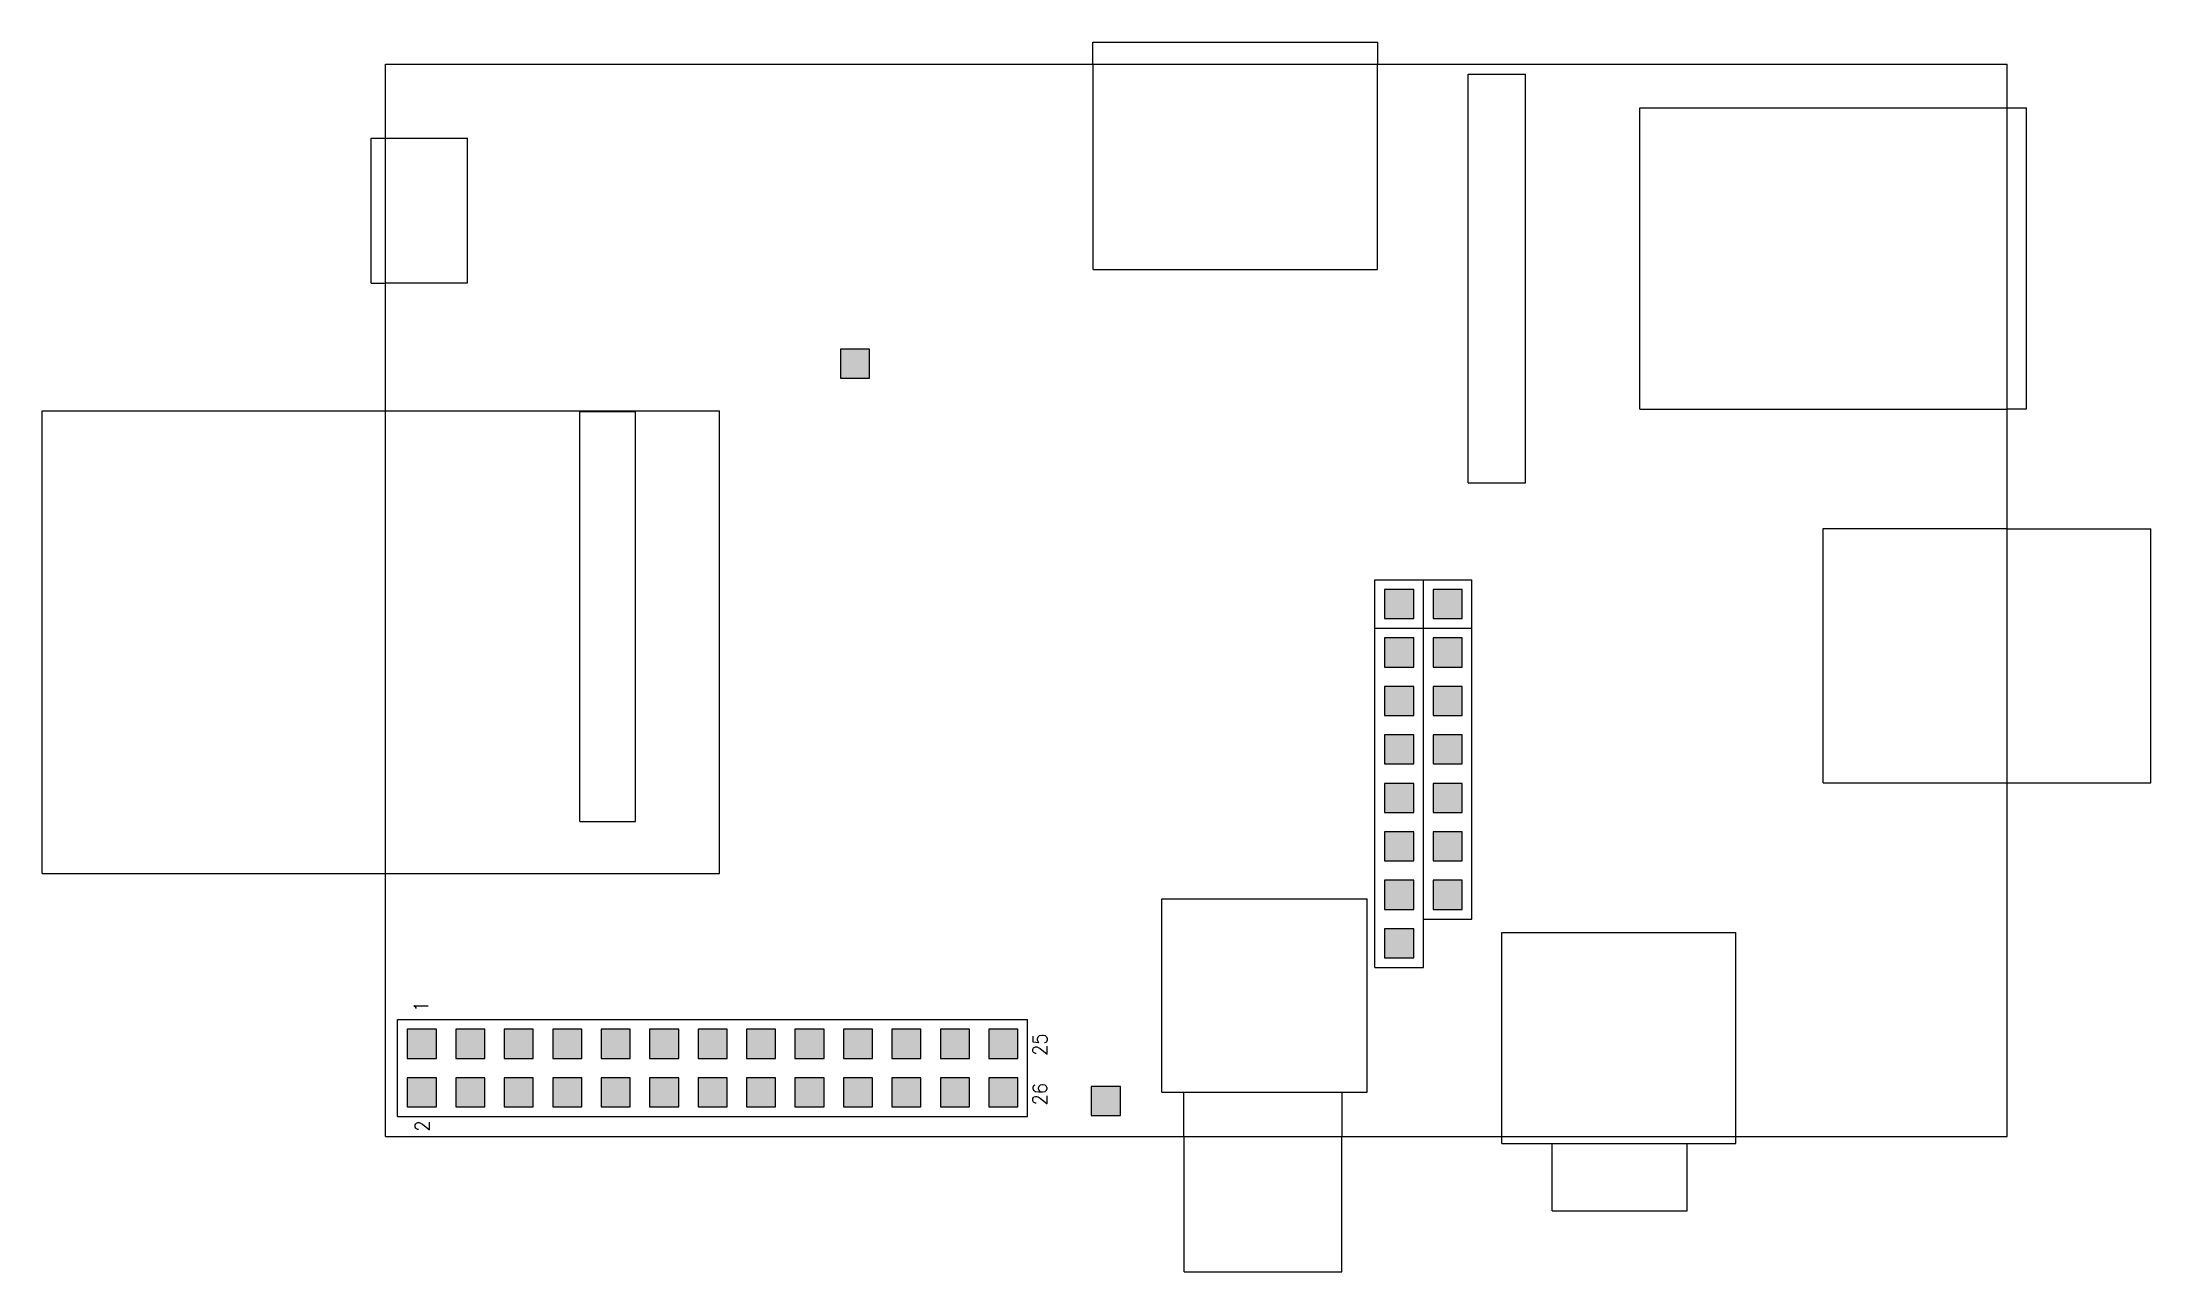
# Model space of a CAD drawing. Extents: x 43 to 153, y 41 to 106.
import ezdxf

# ---------------------------------------------------------------- set-up
doc = ezdxf.new("R2010")
doc.units = 0
for name, color, linetype, true_color in [('MECHANICAL1', 211, 'CONTINUOUS', 0xff7fff), ('MULTILAYER', 9, 'CONTINUOUS', 0xc0c0c0), ('TOPOVERLAY', 212, 'CONTINUOUS', 0xcc0099)]:
    doc.layers.add(name, color=color, linetype=linetype, true_color=true_color)
doc.styles.add('textstyle0', font='')
doc.styles.add('textstyle1', font='')
doc.styles.add('textstyle2', font='')
doc.styles.add('textstyle3', font='')
doc.styles.get('textstyle0').set_extended_font_data('standard')
doc.styles.get('textstyle1').set_extended_font_data('standard')
doc.styles.get('textstyle2').set_extended_font_data('standard')
doc.styles.get('textstyle3').set_extended_font_data('standard')

msp = doc.modelspace()

# ---------------------------------------------------------------- hatches: boundary and pattern name
at = {"layer": 'MULTILAYER', "linetype": 'CONTINUOUS'}
for points in [[(86.321999, 87.998), (86.321999, 89.522), (84.797999, 89.522), (84.797999, 87.998)], [(114.846999, 75.398), (114.846999, 76.922), (113.322999, 76.922), (113.322999, 75.398)], [(117.386999, 75.398), (117.386999, 76.922), (115.862999, 76.922), (115.862999, 75.398)], [(114.846999, 72.858), (114.846999, 74.382), (113.322999, 74.382), (113.322999, 72.858)], [(117.386999, 72.858), (117.386999, 74.382), (115.862999, 74.382), (115.862999, 72.858)], [(114.846999, 70.318), (114.846999, 71.842), (113.322999, 71.842), (113.322999, 70.318)], [(117.386999, 70.318), (117.386999, 71.842), (115.862999, 71.842), (115.862999, 70.318)], [(114.846999, 67.778), (114.846999, 69.302), (113.322999, 69.302), (113.322999, 67.778)], [(117.386999, 67.778), (117.386999, 69.302), (115.862999, 69.302), (115.862999, 67.778)], [(114.846999, 65.238), (114.846999, 66.762), (113.322999, 66.762), (113.322999, 65.238)], [(117.386999, 65.238), (117.386999, 66.762), (115.862999, 66.762), (115.862999, 65.238)], [(114.846999, 62.698), (114.846999, 64.222), (113.322999, 64.222), (113.322999, 62.698)], [(117.386999, 62.698), (117.386999, 64.222), (115.862999, 64.222), (115.862999, 62.698)], [(114.846999, 60.158), (114.846999, 61.682), (113.322999, 61.682), (113.322999, 60.158)], [(117.386999, 60.158), (117.386999, 61.682), (115.862999, 61.682), (115.862999, 60.158)], [(114.846999, 57.618), (114.846999, 59.142), (113.322999, 59.142), (113.322999, 57.618)], [(62.097999, 52.348), (63.621999, 52.348), (63.621999, 53.872), (62.097999, 53.872)], [(64.637999, 52.348), (66.161999, 52.348), (66.161999, 53.872), (64.637999, 53.872)], [(67.177999, 52.348), (68.701999, 52.348), (68.701999, 53.872), (67.177999, 53.872)], [(69.717999, 52.348), (71.241999, 52.348), (71.241999, 53.872), (69.717999, 53.872)], [(72.257999, 52.348), (73.781999, 52.348), (73.781999, 53.872), (72.257999, 53.872)], [(74.797999, 52.348), (76.321999, 52.348), (76.321999, 53.872), (74.797999, 53.872)], [(77.337999, 52.348), (78.861999, 52.348), (78.861999, 53.872), (77.337999, 53.872)], [(79.877999, 52.348), (81.401999, 52.348), (81.401999, 53.872), (79.877999, 53.872)], [(82.417999, 52.348), (83.941999, 52.348), (83.941999, 53.872), (82.417999, 53.872)], [(84.957999, 52.348), (86.481999, 52.348), (86.481999, 53.872), (84.957999, 53.872)], [(87.497999, 52.348), (89.021999, 52.348), (89.021999, 53.872), (87.497999, 53.872)], [(90.037999, 52.348), (91.561999, 52.348), (91.561999, 53.872), (90.037999, 53.872)], [(92.577999, 52.348), (94.101999, 52.348), (94.101999, 53.872), (92.577999, 53.872)], [(62.097999, 49.808), (63.621999, 49.808), (63.621999, 51.332), (62.097999, 51.332)], [(64.637999, 49.808), (66.161999, 49.808), (66.161999, 51.332), (64.637999, 51.332)], [(67.177999, 49.808), (68.701999, 49.808), (68.701999, 51.332), (67.177999, 51.332)], [(69.717999, 49.808), (71.241999, 49.808), (71.241999, 51.332), (69.717999, 51.332)], [(72.257999, 49.808), (73.781999, 49.808), (73.781999, 51.332), (72.257999, 51.332)], [(74.797999, 49.808), (76.321999, 49.808), (76.321999, 51.332), (74.797999, 51.332)], [(77.337999, 49.808), (78.861999, 49.808), (78.861999, 51.332), (77.337999, 51.332)], [(79.877999, 49.808), (81.401999, 49.808), (81.401999, 51.332), (79.877999, 51.332)], [(82.417999, 49.808), (83.941999, 49.808), (83.941999, 51.332), (82.417999, 51.332)], [(84.957999, 49.808), (86.481999, 49.808), (86.481999, 51.332), (84.957999, 51.332)], [(87.497999, 49.808), (89.021999, 49.808), (89.021999, 51.332), (87.497999, 51.332)], [(90.037999, 49.808), (91.561999, 49.808), (91.561999, 51.332), (90.037999, 51.332)], [(92.577999, 49.808), (94.101999, 49.808), (94.101999, 51.332), (92.577999, 51.332)], [(99.472001, 49.347999), (99.472001, 50.871999), (97.948001, 50.871999), (97.948001, 49.347999)]]:
    msp.add_hatch(color=256, dxfattribs=at).paths.add_polyline_path(points)

# ---------------------------------------------------------------- linework, layer by layer
at = {"layer": 'MECHANICAL1'}
for p, q in [((60.96, 48.26), (60.96, 104.4597)), ((98.039583, 93.696528), (98.039583, 104.459999)), ((112.944453, 93.696528), (112.944453, 104.459999)), ((117.706955, 103.92709), (120.705568, 103.92709)), ((117.706955, 82.51), (117.706955, 103.92709)), ((120.705568, 82.51), (120.705568, 103.92709)), ((126.702792, 102.163199), (145.96, 102.163199)), ((126.702792, 86.376386), (126.702792, 102.163199)), ((60.96, 100.575697), (65.259999, 100.575697)), ((65.259999, 92.990972), (65.259999, 100.575697)), ((60.96, 92.990972), (65.259999, 92.990972)), ((98.039583, 93.696528), (112.944453, 93.696528)), ((60.96, 86.288189), (78.460404, 86.288189)), ((71.140262, 86.26), (74.05068, 86.26)), ((71.140262, 64.768735), (71.140262, 86.26)), ((74.05068, 64.768735), (74.05068, 86.26)), ((78.460404, 62.034704), (78.460404, 86.288189)), ((126.702792, 86.376386), (145.96, 86.376386)), ((117.706955, 82.51), (120.705568, 82.51)), ((136.315991, 66.797207), (136.315991, 80.114574)), ((136.315991, 80.114574), (145.96, 80.114574)), ((136.315991, 66.797207), (145.96, 66.797207)), ((71.140262, 64.768735), (74.05068, 64.768735)), ((60.96, 62.034704), (78.460404, 62.034704)), ((101.655557, 60.711786), (112.415284, 60.711786)), ((101.655557, 50.569421), (101.655557, 60.711786)), ((112.415284, 50.569421), (112.415284, 60.711786)), ((119.470843, 48.26), (119.470843, 58.947898)), ((119.470843, 58.947898), (131.729879, 58.947898)), ((131.729879, 48.26), (131.729879, 58.947898)), ((101.655557, 50.569421), (112.415284, 50.569421)), ((102.802085, 48.26), (102.802085, 50.569421)), ((102.802085, 50.569421), (111.092369, 50.569421)), ((111.092369, 48.26), (111.092369, 50.569421)), ((60.96, 48.26), (145.960198, 48.26))]:
    msp.add_line(p, q, dxfattribs=at)
at = {"layer": 'MULTILAYER'}
for points in [[(86.321999, 87.998), (86.321999, 89.522), (84.797999, 89.522), (84.797999, 87.998)], [(114.846999, 75.398), (114.846999, 76.922), (113.322999, 76.922), (113.322999, 75.398)], [(117.386999, 75.398), (117.386999, 76.922), (115.862999, 76.922), (115.862999, 75.398)], [(114.846999, 72.858), (114.846999, 74.382), (113.322999, 74.382), (113.322999, 72.858)], [(117.386999, 72.858), (117.386999, 74.382), (115.862999, 74.382), (115.862999, 72.858)], [(114.846999, 70.318), (114.846999, 71.842), (113.322999, 71.842), (113.322999, 70.318)], [(117.386999, 70.318), (117.386999, 71.842), (115.862999, 71.842), (115.862999, 70.318)], [(114.846999, 67.778), (114.846999, 69.302), (113.322999, 69.302), (113.322999, 67.778)], [(117.386999, 67.778), (117.386999, 69.302), (115.862999, 69.302), (115.862999, 67.778)], [(114.846999, 65.238), (114.846999, 66.762), (113.322999, 66.762), (113.322999, 65.238)], [(117.386999, 65.238), (117.386999, 66.762), (115.862999, 66.762), (115.862999, 65.238)], [(114.846999, 62.698), (114.846999, 64.222), (113.322999, 64.222), (113.322999, 62.698)], [(117.386999, 62.698), (117.386999, 64.222), (115.862999, 64.222), (115.862999, 62.698)], [(114.846999, 60.158), (114.846999, 61.682), (113.322999, 61.682), (113.322999, 60.158)], [(117.386999, 60.158), (117.386999, 61.682), (115.862999, 61.682), (115.862999, 60.158)], [(114.846999, 57.618), (114.846999, 59.142), (113.322999, 59.142), (113.322999, 57.618)], [(62.097999, 52.348), (63.621999, 52.348), (63.621999, 53.872), (62.097999, 53.872)], [(64.637999, 52.348), (66.161999, 52.348), (66.161999, 53.872), (64.637999, 53.872)], [(67.177999, 52.348), (68.701999, 52.348), (68.701999, 53.872), (67.177999, 53.872)], [(69.717999, 52.348), (71.241999, 52.348), (71.241999, 53.872), (69.717999, 53.872)], [(72.257999, 52.348), (73.781999, 52.348), (73.781999, 53.872), (72.257999, 53.872)], [(74.797999, 52.348), (76.321999, 52.348), (76.321999, 53.872), (74.797999, 53.872)], [(77.337999, 52.348), (78.861999, 52.348), (78.861999, 53.872), (77.337999, 53.872)], [(79.877999, 52.348), (81.401999, 52.348), (81.401999, 53.872), (79.877999, 53.872)], [(82.417999, 52.348), (83.941999, 52.348), (83.941999, 53.872), (82.417999, 53.872)], [(84.957999, 52.348), (86.481999, 52.348), (86.481999, 53.872), (84.957999, 53.872)], [(87.497999, 52.348), (89.021999, 52.348), (89.021999, 53.872), (87.497999, 53.872)], [(90.037999, 52.348), (91.561999, 52.348), (91.561999, 53.872), (90.037999, 53.872)], [(92.577999, 52.348), (94.101999, 52.348), (94.101999, 53.872), (92.577999, 53.872)], [(62.097999, 49.808), (63.621999, 49.808), (63.621999, 51.332), (62.097999, 51.332)], [(64.637999, 49.808), (66.161999, 49.808), (66.161999, 51.332), (64.637999, 51.332)], [(67.177999, 49.808), (68.701999, 49.808), (68.701999, 51.332), (67.177999, 51.332)], [(69.717999, 49.808), (71.241999, 49.808), (71.241999, 51.332), (69.717999, 51.332)], [(72.257999, 49.808), (73.781999, 49.808), (73.781999, 51.332), (72.257999, 51.332)], [(74.797999, 49.808), (76.321999, 49.808), (76.321999, 51.332), (74.797999, 51.332)], [(77.337999, 49.808), (78.861999, 49.808), (78.861999, 51.332), (77.337999, 51.332)], [(79.877999, 49.808), (81.401999, 49.808), (81.401999, 51.332), (79.877999, 51.332)], [(82.417999, 49.808), (83.941999, 49.808), (83.941999, 51.332), (82.417999, 51.332)], [(84.957999, 49.808), (86.481999, 49.808), (86.481999, 51.332), (84.957999, 51.332)], [(87.497999, 49.808), (89.021999, 49.808), (89.021999, 51.332), (87.497999, 51.332)], [(90.037999, 49.808), (91.561999, 49.808), (91.561999, 51.332), (90.037999, 51.332)], [(92.577999, 49.808), (94.101999, 49.808), (94.101999, 51.332), (92.577999, 51.332)], [(99.472001, 49.347999), (99.472001, 50.871999), (97.948001, 50.871999), (97.948001, 49.347999)]]:
    msp.add_lwpolyline(points, close=True, dxfattribs=at)
at = {"layer": 'TOPOVERLAY'}
for p, q in [((98.035001, 105.61), (112.96, 105.61)), ((98.035001, 104.459999), (98.035001, 105.61)), ((112.96, 104.459999), (112.96, 105.61)), ((60.96, 104.459999), (145.96, 104.459999)), ((60.96, 48.26), (60.96, 104.459999)), ((145.96, 48.26), (145.96, 104.459999)), ((145.96, 102.159999), (146.960001, 102.159999)), ((146.960001, 86.385001), (146.960001, 102.159999)), ((60.209999, 100.585001), (60.96, 100.585001)), ((60.209999, 92.985001), (60.209999, 100.585001)), ((60.209999, 92.985001), (60.96, 92.985001)), ((42.96, 86.284999), (60.96, 86.284999)), ((42.96, 62.034999), (42.96, 86.284999)), ((145.96, 86.385001), (146.960001, 86.385001)), ((145.96, 80.11), (153.484999, 80.11)), ((153.484999, 66.785), (153.484999, 80.11)), ((112.814999, 77.43), (115.354999, 77.43)), ((112.814999, 57.11), (112.814999, 77.43)), ((115.354999, 77.43), (117.894999, 77.43)), ((115.354999, 59.65), (115.354999, 77.43)), ((115.354999, 57.11), (115.354999, 77.43)), ((117.894999, 59.65), (117.894999, 77.43)), ((112.814999, 74.89), (115.354999, 74.89)), ((115.354999, 74.89), (117.894999, 74.89)), ((145.96, 66.785), (153.484999, 66.785)), ((42.96, 62.034999), (60.935001, 62.034999)), ((115.354999, 59.65), (117.894999, 59.65)), ((112.814999, 57.11), (115.354999, 57.11)), ((61.589999, 54.38), (94.609999, 54.38)), ((61.589999, 49.3), (61.589999, 54.38)), ((94.609999, 49.3), (94.609999, 54.38)), ((61.589999, 49.3), (94.609999, 49.3)), ((60.96, 48.26), (145.96, 48.26)), ((102.81, 41.159999), (102.81, 48.26)), ((111.085, 41.159999), (111.085, 48.26)), ((119.46, 47.884999), (119.46, 48.26)), ((119.46, 47.884999), (131.734999, 47.884999)), ((122.11, 44.36), (122.11, 47.884999)), ((129.184999, 44.36), (129.184999, 47.884999)), ((131.734999, 47.884999), (131.734999, 48.26)), ((122.11, 44.36), (129.184999, 44.36)), ((102.81, 41.159999), (111.085, 41.159999))]:
    msp.add_line(p, q, dxfattribs=at)

# ---------------------------------------------------------------- texts
at = {"layer": 'TOPOVERLAY', "linetype": 'CONTINUOUS'}
for s, style, p in [('1', 'textstyle3', (63.184999, 54.785001)), ('25', 'textstyle1', (95.635, 52.485)), ('26', 'textstyle0', (95.635, 49.885001)), ('2', 'textstyle2', (63.26, 48.509999))]:
    msp.add_text(s, height=0.750001, rotation=90, dxfattribs=dict(at, style=style)).set_placement(p)

doc.saveas('drawing.dxf')
